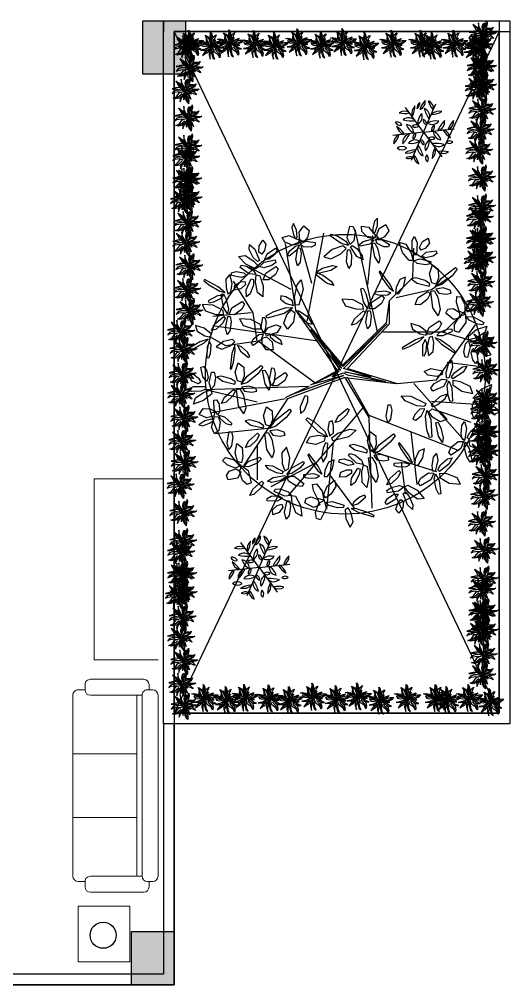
# Model space of a CAD drawing. Header units: millimetres. Extents: x 2508 to 2607, y 837 to 997.
# Drawn here: x 2561.47 to 2566.07, y 943.26 to 952.32 of the extents above; entities that cross this region are included whole.
import ezdxf

# ---------------------------------------------------------------- set-up
doc = ezdxf.new("R2010")
doc.units = ezdxf.units.MM
doc.layers.add('MOBILIARIO', color=181, linetype='Continuous', lineweight=9)
doc.layers.add('PLANTS', color=94, linetype='Continuous')
doc.layers.add('VENTANA', color=5, linetype='Continuous')

# ---------------------------------------------------------------- blocks, each defined once
blk = doc.blocks.new('cghk')
for p, q in [((-3.5359, -0.7947), (-3.5359, -0.8447)), ((-1.7859, -0.7447), (-3.4859, -0.7447)), ((-1.7359, -0.8447), (-1.7359, -0.7947)), ((-3.6367, -1.3791), (-3.6367, -0.8791)), ((-3.5367, -0.8291), (-3.5867, -0.8291)), ((-3.4867, -1.3791), (-3.4867, -0.8946)), ((-3.4859, -0.8947), (-1.7859, -0.8947)), ((-1.7867, -0.8947), (-1.7867, -1.3791)), ((-1.6867, -0.8291), (-1.7367, -0.8291)), ((-1.6367, -1.3791), (-1.6367, -0.8791)), ((-3.4859, -0.9447), (-1.7867, -0.9447)), ((-2.9359, -1.5447), (-2.9359, -0.9447)), ((-2.3359, -1.5447), (-2.3359, -0.9447)), ((-3.5867, -1.4291), (-3.5367, -1.4291)), ((-3.5359, -1.4291), (-3.5359, -1.4947)), ((-1.7367, -1.4291), (-1.6867, -1.4291)), ((-1.7359, -1.4947), (-1.7359, -1.4291)), ((-3.3224, -1.5447), (-3.4859, -1.5447)), ((-2.7224, -1.5447), (-3.3631, -1.5447)), ((-2.1224, -1.5447), (-2.7631, -1.5447)), ((-1.7859, -1.5447), (-2.1631, -1.5447))]:
    blk.add_line(p, q)
for centre, start, end in [((-3.4859, -0.7947), 90, 180), ((-3.4859, -0.7947), 90, 180), ((-1.7859, -0.7947), 0, 90), ((-3.5867, -0.8791), 90, 180), ((-3.4859, -0.8447), 180, 270), ((-1.7859, -0.8447), 270, 0), ((-1.6867, -0.8791), 0, 90), ((-3.5867, -1.3791), 180, 270), ((-3.5367, -1.3791), 270, 0), ((-1.7367, -1.3791), 180, 270), ((-1.6867, -1.3791), 270, 0), ((-3.4859, -1.4947), 180, 270), ((-1.7859, -1.4947), 270, 0)]:
    blk.add_arc(centre, 0.05, start, end)
blk = doc.blocks.new('_LEAF1', base_point=(58.757, 29.333))
for p, q in [((58.514, 29.393), (58.666, 29.575)), ((58.666, 29.575), (58.939, 29.485)), ((58.939, 29.485), (58.939, 29.303)), ((58.606, 29.211), (58.514, 29.393)), ((58.939, 29.303), (58.817, 29.181)), ((58.817, 29.181), (58.606, 29.211))]:
    blk.add_line(p, q)
blk = doc.blocks.new('_H1', base_point=(54.696, 32.029))
for p, xscale, yscale, zscale, rotation in [((54.545, 32.393), -0.3940586972083011, 1.696902842596515, 0.3940586972083011, 11.88359707230165), ((54.394, 32.029), 1.727443358692213, 0.9103097157403468, 1.727443358692213, 343.6738936354017), ((54.937, 32.274), 0.9393259642756036, 1.696902842596522, 0.9393259642756036, 348.2808948833992), ((54.455, 31.635), -1.545687603003117, -0.485702163767499, 1.545687603003117, 43.07492863925732)]:
    blk.add_blockref('_LEAF1', p, dxfattribs=dict(xscale=xscale, yscale=yscale, zscale=zscale, rotation=rotation))
at = {"xscale": 1.515140417173015, "yscale": 0.6369113279592753, "zscale": 1.515140417173015}
blk.add_blockref('_LEAF1', (55.151, 31.878), dxfattribs=at)
blk = doc.blocks.new('_H4', base_point=(59.999, 32.878))
for p, xscale, yscale, zscale, rotation in [((59.787, 33.001), 0.6964758369263038, 2.485023334747559, 0.6964758369263038, 30.70465610075785), ((60.06, 33.272), 1.878651928551214, 0.575816716164617, 1.878651928551214, 273.0367053314555), ((60.483, 33.334), 0.636908824557608, 1.484599066610102, 0.636908824557608, 320.5535637719418), ((60.757, 32.939), 1.544160243711609, 0.6063640220619462, 1.544160243711609, 15.14254921127523), ((60.453, 32.605), 1.727443358692213, 0.6063640220619462, 1.727443358692213, 352.5500074369253)]:
    blk.add_blockref('_LEAF1', p, dxfattribs=dict(xscale=xscale, yscale=yscale, zscale=zscale, rotation=rotation))
blk = doc.blocks.new('_H5', base_point=(62.272, 31.394))
for p, xscale, yscale, zscale, rotation in [((62.365, 31.878), 0.8782315926153998, 2.121510394569366, 0.8782315926153998, 2.027330662343098), ((62.938, 31.878), 2.788958066288231, 0.575816716164617, 2.788958066288231, 41.2051949766964), ((61.817, 31.667), -1.93821894091991, 0.5452694102672915, 1.93821894091991, 161.5649836159353), ((62.424, 30.82), 2.575127765477518, 0.7881204921510374, 2.575127765477518, 103.2233358614235), ((62.817, 31.241), 0.5758144528974043, -1.696902842596522, 0.5758144528974043, 262.2070746669012)]:
    blk.add_blockref('_LEAF1', p, dxfattribs=dict(xscale=xscale, yscale=yscale, zscale=zscale, rotation=rotation))
blk = doc.blocks.new('_H2', base_point=(55.878, 33.03))
for p, xscale, yscale, zscale, rotation in [((55.484, 33.544), -2.423919195618517, 0.3329656342808676, 2.423919195618517, 304.6162862887426), ((56.091, 33.242), -0.6369088245576009, 2.090963088672041, 0.6369088245576009, 336.0195606201025)]:
    blk.add_blockref('_LEAF1', p, dxfattribs=dict(xscale=xscale, yscale=yscale, zscale=zscale, rotation=rotation))
at = {"xscale": -1.637329160493415, "yscale": 0.455154857870177, "zscale": 1.637329160493415}
blk.add_blockref('_LEAF1', (55.333, 32.969), dxfattribs=at)
blk = doc.blocks.new('_H6', base_point=(66.06, 31.576))
for p, xscale, yscale, zscale, rotation in [((65.998, 32.15), -0.7881173944166022, 2.57666525243954, 0.7881173944166022, 2.457547795809369), ((65.545, 31.788), 1.878651928551221, 0.5452694102672915, 1.878651928551221, 336.2489556574871), ((66.484, 31.878), 2.089427510778918, 0.5147221043699588, 2.089427510778918, 35.45160265640038), ((65.664, 31.394), -1.817557556891011, -0.5452694102672879, 1.817557556891011, 195.3712707835825), ((66.423, 31.272), 1.848104742721105, 0.8186677980483665, 1.848104742721105, 330.9234899051576)]:
    blk.add_blockref('_LEAF1', p, dxfattribs=dict(xscale=xscale, yscale=yscale, zscale=zscale, rotation=rotation))
blk = doc.blocks.new('_H3', base_point=(57.908, 33.15))
for p, xscale, yscale, zscale, rotation in [((57.878, 33.605), 0.7575702085865075, 2.121510394569363, 0.7575702085865075, 5.479650948518734), ((57.453, 33.301), 0.7575702085865075, 2.060415782774719, 0.7575702085865075, 246.1270025360199), ((58.484, 33.303), 1.878651928551214, 0.575816716164617, 1.878651928551214, 26.31077704539229), ((58.091, 32.695), 1.968766126750012, 1.000424268137465, 1.968766126750012, 291.9583774400813), ((57.575, 32.814), 1.484593231342913, 1.061518879932116, 1.484593231342913, 203.1850851585156)]:
    blk.add_blockref('_LEAF1', p, dxfattribs=dict(xscale=xscale, yscale=yscale, zscale=zscale, rotation=rotation))
blk = doc.blocks.new('arbol')
for p, q in [((2075.142, 1384.549), (2075.53, 1386.6)), ((2076.783, 1384.303), (2076.259, 1386.682)), ((2076.556, 1385.397), (2076.669, 1386.546)), ((2074.891, 1384.768), (2074.641, 1386.354)), ((2075.256, 1385.424), (2074.96, 1386.491)), ((2077.601, 1385.568), (2077.627, 1386.245)), ((2074.777, 1385.287), (2073.797, 1385.807)), ((2073.888, 1384.74), (2073.433, 1385.479)), ((2077.059, 1385.026), (2077.601, 1385.568)), ((2078.037, 1385.287), (2078.425, 1385.561)), ((2077.217, 1385.096), (2078.037, 1385.287)), ((2076.989, 1384.521), (2077.059, 1385.026)), ((2077.059, 1384.483), (2077.059, 1385.026)), ((2075.849, 1383.4), (2074.891, 1384.795)), ((2074.891, 1384.795), (2075.969, 1383.528)), ((2078.311, 1384.275), (2078.903, 1384.877)), ((2073.843, 1384.74), (2072.954, 1384.658)), ((2073.98, 1384.084), (2073.888, 1384.74)), ((2075.393, 1384.084), (2072.954, 1384.439)), ((2075.974, 1383.497), (2075.234, 1384.351)), ((2075.234, 1384.351), (2075.924, 1383.399)), ((2075.969, 1383.528), (2076.989, 1384.521)), ((2077.009, 1384.483), (2075.974, 1383.497)), ((2075.991, 1383.448), (2077.009, 1384.483)), ((2076.082, 1383.45), (2077.059, 1384.483)), ((2076.897, 1384.303), (2078.288, 1384.303)), ((2078.151, 1383.181), (2079.063, 1384.467)), ((2078.288, 1384.303), (2079.2, 1384.029)), ((2073.25, 1383.974), (2072.863, 1384.193)), ((2074.002, 1384.084), (2073.25, 1383.974)), ((2075.325, 1383.115), (2074.002, 1384.084)), ((2075.924, 1383.399), (2075.694, 1383.793)), ((2075.694, 1383.793), (2075.941, 1383.448)), ((2075.325, 1383.115), (2075.849, 1383.4)), ((2076.631, 1383.25), (2075.991, 1383.448)), ((2076.082, 1383.45), (2077.239, 1383.099)), ((2078.402, 1383.591), (2079.245, 1383.482)), ((2076.018, 1383.24), (2074.691, 1382.743)), ((2074.742, 1382.823), (2075.991, 1383.284)), ((2075.234, 1383.07), (2075.892, 1383.382)), ((2075.991, 1383.284), (2075.234, 1383.07)), ((2075.892, 1383.382), (2075.727, 1383.25)), ((2075.727, 1383.25), (2075.991, 1383.349)), ((2075.991, 1383.349), (2076.073, 1383.299)), ((2076.018, 1383.24), (2077.217, 1383.099)), ((2076.018, 1383.24), (2076.578, 1382.306)), ((2076.976, 1383.135), (2076.023, 1383.366)), ((2076.023, 1383.366), (2076.631, 1383.25)), ((2076.073, 1383.299), (2076.976, 1383.135)), ((2076.073, 1383.25), (2076.599, 1382.33)), ((2077.239, 1383.099), (2078.151, 1383.181)), ((2072.749, 1382.962), (2075.19, 1383.037)), ((2073.98, 1382.661), (2072.749, 1382.962)), ((2074.641, 1382.771), (2075.19, 1383.037)), ((2077.627, 1383.099), (2078.812, 1381.759)), ((2074.641, 1382.743), (2072.931, 1382.415)), ((2074.691, 1382.743), (2073.661, 1381.184)), ((2076.438, 1382.533), (2074.709, 1380.5)), ((2078.037, 1382.689), (2079.177, 1382.607)), ((2076.578, 1382.36), (2078.675, 1381.54)), ((2076.578, 1382.306), (2076.647, 1380.199)), ((2078.174, 1382.47), (2078.949, 1382.196)), ((2074.299, 1382.06), (2073.022, 1381.923)), ((2077.558, 1381.977), (2077.695, 1380.747)), ((2073.98, 1381.649), (2073.98, 1380.856)), ((2075.748, 1381.731), (2075.598, 1380.172)), ((2076.601, 1381.54), (2078.151, 1381.047)), ((2075.325, 1381.239), (2074.299, 1380.692)), ((2077.331, 1381.266), (2077.422, 1380.528)), ((2075.674, 1380.962), (2076.236, 1380.199))]:
    blk.add_line(p, q)
blk.add_circle((2076.033, 1383.313), 3.254)
for name, p, xscale, yscale, zscale, rotation in [('_H1', (2076.713, 1386.521), 0.5423317203148594, 0.5423317203148594, 0.5423317203148594, 335.9995910641885), ('_H6', (2076.122, 1386.323), 0.5423317203145205, 0.5423317203145205, 0.5423317203145205, 114.453758730451), ('_H4', (2073.969, 1385.897), 0.5423317203147217, 0.5423317203147217, 0.5423317203147217, 25.99880797570876), ('_LEAF1', (2076.756, 1386.167), 1.133162816393304, 0.279150124346927, 1.133162816393304, 105.4222238316301), ('_LEAF1', (2074.958, 1386.071), 0.9857191165996395, 0.2957168973053114, 0.9857191165996395, 85.34189195883648), ('_H4', (2073.936, 1385.535), 0.5423317203146676, 0.5423317203146676, 0.5423317203146676, 159.4820373343171), ('_LEAF1', (2075.578, 1385.76), 1.133162816393169, 0.2791501243469269, 1.133162816393169, 197.0023472828383), ('_H2', (2073.263, 1385.205), 0.5423317203147887, 0.5423317203147887, 0.5423317203147887, 24.61518218601318), ('_LEAF1', (2074.323, 1385.648), 1.002285824441613, 0.4439895152819702, 1.002285824441613, 40.89411108039963), ('_H5', (2074.889, 1384.862), 0.5423317203146393, 0.5423317203146393, 0.5423317203146393, 158.0722614713078), ('_LEAF1', (2075.545, 1385.548), 1.133162816393576, 0.2791501243469271, 1.133162816393576, 145.2915804259742), ('_H6', (2076.566, 1384.844), 0.5423317203146294, 0.5423317203146294, 0.5423317203146294, 69.97062117526869), ('_H6', (2073.312, 1384.713), 0.5423317203148131, 0.5423317203148131, 0.5423317203148131, 69.1765659681444), ('_LEAF1', (2077.857, 1385.072), 1.002285824441613, 0.4439895152819702, 1.002285824441613, 40.89411108039963), ('_H3', (2078.8, 1384.729), 0.5423317203146264, 0.5423317203146264, 0.5423317203146264, 310.7820573980386), ('_H1', (2074.199, 1384.236), 0.5423317203144372, 0.5423317203144372, 0.5423317203144372, 223.4393057302086), ('_LEAF1', (2073.88, 1384.46), -0.4274210623238127, 1.397407299030391, 0.4274210623238422, 72.42816897108895), ('_H2', (2077.88, 1384.202), 0.5423317203148205, 0.5423317203148205, 0.5423317203148205, 83.94950822944645), ('_LEAF1', (2078.12, 1384.383), 1.002285824441613, 0.4439895152819702, 1.002285824441613, 40.89411108039963), ('_H2', (2072.868, 1384.154), 0.5423317203147581, 0.5423317203147581, 0.5423317203147581, 83.64810089338248), ('_H2', (2078.095, 1384.17), 0.5423317203148964, 0.5423317203148964, 0.5423317203148964, 199.4312205771385), ('_H4', (2078.998, 1384.121), 0.5423317203147632, 0.5423317203147632, 0.5423317203147632, 270), ('_H2', (2073.459, 1384.022), 0.5423317203145841, 0.5423317203145841, 0.5423317203145841, 135.7819653615395), ('_H6', (2078.422, 1383.168), 0.5423317203147636, 0.5423317203147636, 0.5423317203147636, 241.7205313804174), ('_H4', (2072.818, 1382.937), 0.5423317203146863, 0.5423317203146863, 0.5423317203146863, 92.25636340956937), ('_LEAF1', (2074.206, 1383.21), 1.133162816393304, 0.279150124346927, 1.133162816393304, 105.4222238316301), ('_LEAF1', (2074.35, 1383.278), 0.9857191165996395, 0.2957168973053114, 0.9857191165996395, 85.34189195883648), ('_LEAF1', (2078.104, 1383.335), 1.002285824441774, 0.4439895152819701, 1.002285824441774, 355.9332608477746), ('_LEAF1', (2074.537, 1383.18), 1.002285824441613, 0.4439895152819702, 1.002285824441613, 40.89411108039963), ('_H5', (2077.946, 1382.56), 0.5423317203146664, 0.5423317203146664, 0.5423317203146664, 236.1016171761885), ('_LEAF1', (2073.34, 1382.796), 1.01885253228357, 0.2957168973053115, 1.01885253228357, 46.21957683273027), ('_H4', (2079.146, 1382.724), 0.5423317203145079, 0.5423317203145079, 0.5423317203145079, 277.9763770393977), ('_H1', (2073.015, 1382.314), 0.5423317203145945, 0.5423317203145945, 0.5423317203145945, 100.3022395972166), ('_LEAF1', (2075.089, 1382.627), 1.018852532283435, 0.2957168973053114, 1.018852532283435, 72.3160385862223), ('_LEAF1', (2075.984, 1382.354), 1.01885253228357, 0.2957168973053115, 1.01885253228357, 46.21957683273027), ('_LEAF1', (2077.062, 1382.421), 0.9857191165996395, 0.2957168973053114, 0.9857191165996395, 85.34189195883648), ('_H5', (2075.661, 1381.788), 0.542331720314654, 0.542331720314654, 0.542331720314654, 97.62849818254873), ('_H6', (2078.8, 1381.738), 0.5423317203148472, 0.5423317203148472, 0.5423317203148472, 251.5733710207205), ('_LEAF1', (2078.234, 1381.993), 1.133162816393304, 0.279150124346927, 1.133162816393304, 105.4222238316301), ('_LEAF1', (2073.364, 1381.798), 0.9857191165996395, 0.2957168973053114, 0.9857191165996395, 85.34189195883648), ('_LEAF1', (2073.897, 1381.777), 1.01885253228357, 0.2957168973053115, 1.01885253228357, 46.21957683273027), ('_H6', (2078.11, 1380.998), 0.5423317203146574, 0.5423317203146574, 0.5423317203146574, 247.0264571864476), ('_H4', (2076.418, 1381.114), 0.5423317203145028, 0.5423317203145028, 0.5423317203145028, 151.4869598675874), ('_H3', (2075.514, 1380.391), 0.5423317203145197, 0.5423317203145197, 0.5423317203145197, 321.2025904984596), ('_H4', (2077.453, 1380.604), 0.5423317203147814, 0.5423317203147814, 0.5423317203147814, 202.5727489174658), ('_LEAF1', (2077.184, 1380.906), 1.01885253228357, 0.2957168973053115, 1.01885253228357, 46.21957683273027), ('_LEAF1', (2073.996, 1380.659), 1.01885253228357, 0.2957168973053115, 1.01885253228357, 46.21957683273027), ('_H4', (2074.775, 1380.39), 0.5423317203142748, 0.5423317203142748, 0.5423317203142748, 169.9999999999943), ('_H2', (2076.138, 1380.193), 0.5423317203145706, 0.5423317203145706, 0.5423317203145706, 216.5174468434923)]:
    blk.add_blockref(name, p, dxfattribs=dict(xscale=xscale, yscale=yscale, zscale=zscale, rotation=rotation))
at = {"xscale": 0.5423317203144505, "yscale": 0.5423317203144505, "zscale": 0.5423317203144505}
for name, p in [('_H1', (2074.939, 1386.406)), ('_H4', (2077.6, 1386.061)), ('_H2', (2077.174, 1385.223)), ('_H5', (2078.061, 1385.321)), ('_H5', (2073.541, 1383.038)), ('_H5', (2074.199, 1382.018)), ('_H5', (2076.614, 1381.443)), ('_H3', (2073.591, 1381.179)), ('_H6', (2074.676, 1380.966)), ('_H2', (2077.617, 1381.228)), ('_H2', (2075.514, 1380.966))]:
    blk.add_blockref(name, p, dxfattribs=at)
blk = doc.blocks.new('TREE12')
at = {"color": 0, "linetype": 'ByBlock'}
for points in [[(-134, 236), (-180, 390), (-365, 593), (-309, 457), (-288, 341), (-157, 155)], [(0, 0), (-22, 197), (-88, 397), (-78, 628), (-127, 404), (-134, 176), (-74, 50), (0, 0)], [(0, 0), (34, 190), (122, 351), (304, 520), (353, 611), (343, 488), (276, 344), (178, 187), (0, 0)], [(87, 286), (153, 492), (234, 537), (118, 516), (52, 383), (39, 199)], [(-151, 78), (-358, 127), (-569, 120), (-677, 26), (-544, 61), (-337, 47), (-199, -8)], [(0, 0), (-173, -160), (-376, -276), (-562, -276), (-674, -220), (-509, -185), (-327, -24), (-155, -3), (0, 0)], [(-106, 106), (-232, 225), (-404, 267), (-628, 257), (-418, 215), (-236, 117), (0, 0)], [(0, 0), (266, 36), (448, 8), (613, -48), (690, -52), (578, -94), (371, -90), (196, -76), (94, -48), (0, 0)], [(0, 0), (0, -171), (41, -307), (59, -490), (13, -661)], [(595, 239), (483, 113), (357, 61), (82, 11)], [(184, 160), (300, 216), (466, 211), (305, 259), (231, 252)], [(-262, -211), (-349, -311), (-384, -461), (-292, -325), (-138, -194), (-59, -79)], [(-60, -80), (-167, -277), (-177, -413), (-133, -288), (-82, -205)], [(-11, -20), (132, -195), (164, -458), (39, -300)], [(165, -74), (178, -100), (258, -219), (148, -134), (31, -81)], [(332, -83), (406, -136), (476, -255), (490, -311), (409, -244), (262, -136), (132, -59)]]:
    blk.add_lwpolyline(points, dxfattribs=at)
at = {"linetype": 'ByBlock'}
for points in [[(73, 127), (171, 316), (301, 450), (332, 520)], [(-162, 215), (-208, 362), (-295, 481)], [(-32, 50), (-67, 162), (-92, 323)], [(164, 155), (297, 190), (434, 183), (595, 239), (480, 141), (371, 99), (171, 75), (90, 71)], [(-621, -227), (-442, -220), (-194, -87)], [(-18, -115), (-36, -272), (-29, -427), (3, -560)], [(38, -136), (94, -230), (129, -377)], [(146, -24), (336, -34), (529, -59), (606, -69)]]:
    blk.add_lwpolyline(points, dxfattribs=at)
at = {"color": 0, "linetype": 'ByBlock'}
blk.add_arc((503, -321), 596, 149.6051, 214.7777, dxfattribs=at)
blk = doc.blocks.new('fsfsff')
for q in [(109.458, 59.112), (110.301, 58.839), (108.8, 58.519), (108.984, 57.652), (110.485, 57.972), (109.827, 57.379)]:
    blk.add_line((109.642, 58.245), q)
for centre, radius, start, end in [((109.676, 58.94), 0.21, 102.2233, 159.8114), ((109.413, 59.242), 0.24, 286.0238, 336.0109), ((109.215, 58.883), 0.161, 181.7015, 259.7406), ((109.05, 58.741), 0.137, 352.8639, 88.5782), ((109.277, 58.825), 0.249, 29.75, 102.0497), ((109.602, 59.523), 0.591, 230.3878, 259.0632), ((109.874, 58.692), 0.372, 113.3521, 160.9965), ((109.143, 59.304), 0.643, 308.197, 335.0866), ((109.962, 58.862), 0.196, 80.709, 169.1064), ((109.774, 59.13), 0.232, 268.6571, 341.1583), ((111.344, 58.71), 1.417, 173.8113, 187.5003), ((109.762, 58.685), 0.248, 317.2702, 45.7188), ((110.729, 58.92), 0.591, 170.3878, 199.0632), ((109.962, 58.852), 0.249, 329.75, 42.0497), ((109.371, 58.669), 0.372, 173.3521, 220.9965), ((108.476, 58.343), 0.643, 8.197, 35.0866), ((109.321, 58.569), 0.248, 17.2702, 105.7188), ((110.09, 59.951), 1.417, 233.8113, 247.5003), ((109.752, 58.611), 0.472, 175.1527, 215.9348), ((109.156, 58.445), 0.241, 332.4729, 58.6145), ((110.014, 58.333), 0.472, 115.1527, 155.9348), ((109.572, 58.766), 0.241, 272.4729, 358.6145), ((109.891, 58.509), 0.134, 146.5427, 234.4723), ((109.686, 58.47), 0.146, 330.9077, 50.1073), ((110.31, 59.207), 0.643, 248.197, 275.0866), ((110.145, 58.268), 0.372, 53.3521, 100.9965), ((108.97, 58.215), 0.249, 89.75, 162.0497), ((108.528, 58.845), 0.591, 290.3878, 319.0632), ((109.202, 58.129), 0.248, 77.2702, 165.7188), ((108.389, 59.486), 1.417, 293.8113, 307.5003), ((109.426, 58.17), 0.146, 90.9077, 170.1073), ((109.29, 58.329), 0.134, 266.5427, 354.4723), ((109.469, 58.395), 0.146, 30.9077, 110.1073), ((109.539, 58.593), 0.134, 206.5427, 294.4723), ((109.904, 57.967), 0.472, 55.1527, 95.9348), ((110.059, 58.566), 0.241, 212.4729, 298.6145), ((109.995, 58.161), 0.134, 86.5427, 174.4723), ((109.859, 58.32), 0.146, 270.9077, 350.1073), ((110.083, 58.362), 0.248, 257.2702, 345.7188), ((110.896, 57.005), 1.417, 113.8113, 127.5003), ((110.392, 58.347), 0.161, 61.7015, 139.7406), ((110.351, 58.56), 0.137, 232.8639, 328.5782), ((108.941, 57.96), 0.146, 90.9077, 170.1073), ((108.805, 58.119), 0.134, 266.5427, 354.4723), ((109.226, 57.924), 0.241, 32.4729, 118.6145), ((109.381, 58.523), 0.472, 235.1527, 275.9348), ((109.599, 58.02), 0.146, 150.9077, 230.1073), ((109.393, 57.982), 0.134, 326.5427, 54.4723), ((109.746, 57.898), 0.134, 26.5427, 114.4723), ((109.816, 58.095), 0.146, 210.9077, 290.1073), ((110.129, 58.046), 0.241, 152.4729, 238.6145), ((109.532, 57.88), 0.472, 355.1527, 35.9348), ((110.809, 58.148), 0.643, 188.197, 215.0866), ((109.914, 57.822), 0.372, 353.3521, 40.9965), ((110.742, 57.646), 0.591, 110.3878, 139.0632), ((110.3, 58.276), 0.249, 269.75, 342.0497), ((108.975, 57.283), 0.643, 68.197, 95.0866), ((109.14, 58.222), 0.372, 233.3521, 280.9965), ((109.323, 57.639), 0.249, 149.75, 222.0497), ((108.556, 57.571), 0.591, 350.3878, 19.0632), ((109.523, 57.805), 0.248, 137.2702, 225.7188), ((107.941, 57.78), 1.417, 353.8113, 7.5003), ((109.271, 58.158), 0.472, 295.1527, 335.9348), ((109.713, 57.724), 0.241, 92.4729, 178.6145), ((109.964, 57.922), 0.248, 197.2702, 285.7188), ((109.195, 56.54), 1.417, 53.8113, 67.5003), ((110.318, 57.648), 0.249, 149.75, 222.0497), ((109.551, 57.58), 0.591, 350.3878, 19.0632), ((110.421, 57.754), 0.24, 166.0238, 216.0109), ((110.027, 57.678), 0.21, 342.2233, 39.8114), ((110.142, 57.186), 0.643, 128.197, 155.0866), ((109.411, 57.799), 0.372, 293.3521, 340.9965), ((110.005, 57.678), 0.249, 209.75, 282.0497), ((109.681, 56.98), 0.591, 50.3878, 79.0632)]:
    blk.add_arc(centre, radius, start, end)

msp = doc.modelspace()

# ---------------------------------------------------------------- hatches: boundary and pattern name
msp.add_hatch(color=256).paths.add_polyline_path([(2562.9195, 943.7554), (2562.9195, 943.2554), (2562.5195, 943.2554), (2562.5195, 943.7554)])
at = {"layer": 'PLANTS'}
msp.add_hatch(color=256, dxfattribs=at).paths.add_polyline_path([(2563.0265, 952.307), (2563.0265, 951.807), (2562.6265, 951.807), (2562.6265, 952.307)])

# ---------------------------------------------------------------- linework, layer by layer
for p, q in [((2562.819, 952.3054), (2562.819, 952.2054)), ((2565.969, 952.3054), (2565.969, 945.8054)), ((2566.069, 952.3054), (2566.069, 945.7054)), ((2562.9195, 945.8065), (2562.9195, 943.2554)), ((2562.9195, 945.7054), (2562.819, 945.7054)), ((2562.819, 945.7054), (2562.819, 943.3554)), ((2562.819, 943.3554), (2556.819, 943.3554)), ((2562.9195, 943.2554), (2556.819, 943.2554))]:
    msp.add_line(p, q)
for points in [[(2562.819, 952.3054), (2566.069, 952.3054)], [(2566.069, 945.7054), (2562.819, 945.7054), (2562.819, 952.3054)], [(2562.919, 952.2054), (2566.069, 952.2054)], [(2565.969, 945.8054), (2562.919, 945.8054), (2562.919, 952.2054)], [(2562.9195, 943.7554), (2562.9195, 943.2554), (2562.5195, 943.2554), (2562.5195, 943.7554), (2562.9195, 943.7554)]]:
    msp.add_lwpolyline(points)
for points in [[(2562.819, 952.3054), (2566.069, 952.3054), (2566.069, 945.7054), (2562.819, 945.7054)], [(2565.969, 945.8054), (2562.919, 945.8054), (2562.919, 952.2054), (2565.969, 952.2054)]]:
    msp.add_lwpolyline(points, close=True)
at = {"color": 3}
msp.add_lwpolyline([(2554.919, 943.2554), (2562.9195, 943.2554), (2562.9195, 945.7054), (2562.819, 945.7054), (2562.819, 943.3554), (2558.869, 943.3554)], dxfattribs=at)
msp.add_circle((2562.2537, 943.7195), 0.1224)
at = {"layer": 'MOBILIARIO', "color": 3, "lineweight": 0}
msp.add_line((2562.169, 948.0054), (2562.819, 948.0054), dxfattribs=at)
at = {"layer": 'MOBILIARIO'}
msp.add_lwpolyline([(2562.769, 946.3054), (2562.169, 946.3054), (2562.169, 948.0054)], dxfattribs=at)
msp.add_lwpolyline([(2562.5047, 943.4688), (2562.0202, 943.4688), (2562.0202, 943.9935), (2562.5047, 943.9935)], close=True, dxfattribs=at)
at = {"layer": 'PLANTS'}
for p, q in [((2565.969, 952.2054), (2562.919, 945.8054)), ((2565.969, 945.8054), (2562.919, 952.2054))]:
    msp.add_line(p, q, dxfattribs=at)
msp.add_lwpolyline([(2563.0265, 952.307), (2563.0265, 951.807), (2562.6265, 951.807), (2562.6265, 952.307), (2563.0265, 952.307)], dxfattribs=at)
at = {"layer": 'VENTANA'}
for points in [[(2566.069, 945.7054), (2562.819, 945.7054), (2562.819, 952.3054), (2566.069, 952.3054)], [(2565.969, 952.2054), (2562.9195, 952.2054), (2562.9195, 945.8054), (2565.969, 945.8054)]]:
    msp.add_lwpolyline(points, close=True, dxfattribs=at)

# ---------------------------------------------------------------- block references
at = {"layer": 'MOBILIARIO', "ltscale": 0.3, "xscale": -1, "rotation": 270}
msp.add_blockref('cghk', (2563.5136, 947.7602), dxfattribs=at)
at = {"layer": 'PLANTS'}
for name, p, xscale, yscale, zscale, rotation in [('TREE12', (2565.8155, 952.1775), 0.0001876019412160044, 0.0001876019412160044, 0.0001876019412160044, 12.79630870893016), ('TREE12', (2563.0421, 952.0581), 0.0001876019412160044, 0.0001876019412160044, 0.0001876019412160044, 12.79630870893016), ('TREE12', (2563.0742, 952.0923), 0.0001876019412160044, 0.0001876019412160044, 0.0001876019412160044, 102.7963087089302), ('TREE12', (2563.2794, 952.0728), 0.0001876019412160044, 0.0001876019412160044, 0.0001876019412160044, 102.7963087089302), ('TREE12', (2563.4527, 952.0944), 0.0001876019412160044, 0.0001876019412160044, 0.0001876019412160044, 102.7963087089302), ('TREE12', (2563.6813, 952.0871), 0.0001876019412160044, 0.0001876019412160044, 0.0001876019412160044, 102.7963087089302), ('TREE12', (2563.8721, 952.0728), 0.0001876019412160044, 0.0001876019412160044, 0.0001876019412160044, 102.7963087089302), ('TREE12', (2564.0919, 952.1025), 0.0001876019412160044, 0.0001876019412160044, 0.0001876019412160044, 102.7963087089302), ('TREE12', (2564.3109, 952.0829), 0.0001876019412160044, 0.0001876019412160044, 0.0001876019412160044, 102.7963087089302), ('TREE12', (2564.5125, 952.1064), 0.0001876019412160044, 0.0001876019412160044, 0.0001876019412160044, 102.7963087089302), ('TREE12', (2564.7217, 952.0674), 0.0001876019412160044, 0.0001876019412160044, 0.0001876019412160044, 102.7963087089302), ('TREE12', (2564.9764, 952.0923), 0.0001876019412160044, 0.0001876019412160044, 0.0001876019412160044, 102.7963087089302), ('TREE12', (2565.2486, 952.0923), 0.0001876019412160044, 0.0001876019412160044, 0.0001876019412160044, 102.7963087089302), ('TREE12', (2565.351, 952.0728), 0.0001876019412160044, 0.0001876019412160044, 0.0001876019412160044, 102.7963087089302), ('TREE12', (2565.5567, 952.0923), 0.0001876019412160044, 0.0001876019412160044, 0.0001876019412160044, 102.7963087089302), ('TREE12', (2565.7548, 952.0525), 0.0001876019412160044, 0.0001876019412160044, 0.0001876019412160044, 102.7963087089302), ('TREE12', (2565.796, 952.0752), 0.0001876019412160044, 0.0001876019412160044, 0.0001876019412160044, 12.79630870893016), ('TREE12', (2563.0656, 951.8565), 0.0001876019412160044, 0.0001876019412160044, 0.0001876019412160044, 12.79630870893016), ('TREE12', (2565.7961, 951.8649), 0.0001876019412160044, 0.0001876019412160044, 0.0001876019412160044, 12.79630870893016), ('TREE12', (2565.8155, 951.8695), 0.0001876019412160044, 0.0001876019412160044, 0.0001876019412160044, 12.79630870893016), ('TREE12', (2565.7757, 951.6714), 0.0001876019412160044, 0.0001876019412160044, 0.0001876019412160044, 12.79630870893016), ('TREE12', (2565.8176, 951.6916), 0.0001876019412160044, 0.0001876019412160044, 0.0001876019412160044, 12.79630870893016), ('TREE12', (2563.0266, 951.6473), 0.0001876019412160044, 0.0001876019412160044, 0.0001876019412160044, 12.79630870893016), ('fsfsff', (2605.4604, 945.8702), 0.326683603666701, 0.326683603666701, 0.326683603666701, 144.3829994502869), ('TREE12', (2565.8103, 951.463), 0.0001876019412160044, 0.0001876019412160044, 0.0001876019412160044, 12.79630870893016), ('TREE12', (2563.0514, 951.3926), 0.0001876019412160044, 0.0001876019412160044, 0.0001876019412160044, 12.79630870893016), ('TREE12', (2565.796, 951.2722), 0.0001876019412160044, 0.0001876019412160044, 0.0001876019412160044, 12.79630870893016), ('TREE12', (2563.0514, 951.1203), 0.0001876019412160044, 0.0001876019412160044, 0.0001876019412160044, 12.79630870893016), ('TREE12', (2565.7826, 951.0829), 0.0001876019412160044, 0.0001876019412160044, 0.0001876019412160044, 12.79630870893016), ('TREE12', (2563.032, 951.018), 0.0001876019412160044, 0.0001876019412160044, 0.0001876019412160044, 12.79630870893016), ('TREE12', (2563.032, 950.8077), 0.0001876019412160044, 0.0001876019412160044, 0.0001876019412160044, 12.79630870893016), ('TREE12', (2563.0514, 950.8123), 0.0001876019412160044, 0.0001876019412160044, 0.0001876019412160044, 12.79630870893016), ('TREE12', (2565.8074, 950.8282), 0.0001876019412160044, 0.0001876019412160044, 0.0001876019412160044, 12.79630870893016), ('TREE12', (2563.0116, 950.6141), 0.0001876019412160044, 0.0001876019412160044, 0.0001876019412160044, 12.79630870893016), ('TREE12', (2563.0536, 950.6344), 0.0001876019412160044, 0.0001876019412160044, 0.0001876019412160044, 12.79630870893016), ('TREE12', (2565.8074, 950.556), 0.0001876019412160044, 0.0001876019412160044, 0.0001876019412160044, 12.79630870893016), ('TREE12', (2563.0463, 950.4058), 0.0001876019412160044, 0.0001876019412160044, 0.0001876019412160044, 12.79630870893016), ('TREE12', (2565.788, 950.4536), 0.0001876019412160044, 0.0001876019412160044, 0.0001876019412160044, 12.79630870893016), ('TREE12', (2565.788, 950.2434), 0.0001876019412160044, 0.0001876019412160044, 0.0001876019412160044, 12.79630870893016), ('TREE12', (2565.8074, 950.248), 0.0001876019412160044, 0.0001876019412160044, 0.0001876019412160044, 12.79630870893016), ('TREE12', (2563.032, 950.215), 0.0001876019412160044, 0.0001876019412160044, 0.0001876019412160044, 12.79630870893016), ('TREE12', (2565.7676, 950.0498), 0.0001876019412160044, 0.0001876019412160044, 0.0001876019412160044, 12.79630870893016), ('TREE12', (2565.8096, 950.07), 0.0001876019412160044, 0.0001876019412160044, 0.0001876019412160044, 12.79630870893016), ('TREE12', (2563.0616, 949.9952), 0.0001876019412160044, 0.0001876019412160044, 0.0001876019412160044, 12.79630870893016), ('TREE12', (2563.0421, 949.7762), 0.0001876019412160044, 0.0001876019412160044, 0.0001876019412160044, 12.79630870893016), ('TREE12', (2565.8023, 949.8414), 0.0001876019412160044, 0.0001876019412160044, 0.0001876019412160044, 12.79630870893016), ('TREE12', (2565.788, 949.6506), 0.0001876019412160044, 0.0001876019412160044, 0.0001876019412160044, 12.79630870893016), ('TREE12', (2563.0656, 949.5746), 0.0001876019412160044, 0.0001876019412160044, 0.0001876019412160044, 12.79630870893016), ('TREE12', (2562.9849, 949.3827), 0.0001876019412160044, 0.0001876019412160044, 0.0001876019412160044, 12.79630870893016), ('TREE12', (2565.8226, 949.2706), 0.0001876019412160044, 0.0001876019412160044, 0.0001876019412160044, 12.79630870893016), ('TREE12', (2563.0065, 949.2094), 0.0001876019412160044, 0.0001876019412160044, 0.0001876019412160044, 12.79630870893016), ('TREE12', (2562.9992, 948.9808), 0.0001876019412160044, 0.0001876019412160044, 0.0001876019412160044, 12.79630870893016), ('TREE12', (2565.8474, 949.0159), 0.0001876019412160044, 0.0001876019412160044, 0.0001876019412160044, 12.79630870893016), ('TREE12', (2562.9849, 948.79), 0.0001876019412160044, 0.0001876019412160044, 0.0001876019412160044, 12.79630870893016), ('TREE12', (2565.8474, 948.7436), 0.0001876019412160044, 0.0001876019412160044, 0.0001876019412160044, 12.79630870893016), ('TREE12', (2565.828, 948.6413), 0.0001876019412160044, 0.0001876019412160044, 0.0001876019412160044, 12.79630870893016), ('TREE12', (2563.0146, 948.5702), 0.0001876019412160044, 0.0001876019412160044, 0.0001876019412160044, 12.79630870893016), ('TREE12', (2565.828, 948.431), 0.0001876019412160044, 0.0001876019412160044, 0.0001876019412160044, 12.79630870893016), ('TREE12', (2565.8474, 948.4356), 0.0001876019412160044, 0.0001876019412160044, 0.0001876019412160044, 12.79630870893016), ('TREE12', (2562.995, 948.3512), 0.0001876019412160044, 0.0001876019412160044, 0.0001876019412160044, 12.79630870893016), ('TREE12', (2565.8076, 948.2374), 0.0001876019412160044, 0.0001876019412160044, 0.0001876019412160044, 12.79630870893016), ('TREE12', (2565.8496, 948.2577), 0.0001876019412160044, 0.0001876019412160044, 0.0001876019412160044, 12.79630870893016), ('TREE12', (2563.0185, 948.1496), 0.0001876019412160044, 0.0001876019412160044, 0.0001876019412160044, 12.79630870893016), ('TREE12', (2565.8423, 948.0291), 0.0001876019412160044, 0.0001876019412160044, 0.0001876019412160044, 12.79630870893016), ('TREE12', (2562.9795, 947.9404), 0.0001876019412160044, 0.0001876019412160044, 0.0001876019412160044, 12.79630870893016), ('TREE12', (2565.828, 947.8383), 0.0001876019412160044, 0.0001876019412160044, 0.0001876019412160044, 12.79630870893016), ('TREE12', (2563.0043, 947.6857), 0.0001876019412160044, 0.0001876019412160044, 0.0001876019412160044, 12.79630870893016), ('TREE12', (2565.8066, 947.5878), 0.0001876019412160044, 0.0001876019412160044, 0.0001876019412160044, 12.79630870893016), ('TREE12', (2563.0043, 947.4135), 0.0001876019412160044, 0.0001876019412160044, 0.0001876019412160044, 12.79630870893016), ('fsfsff', (2603.9156, 941.7825), 0.326683603666701, 0.326683603666701, 0.326683603666701, 144.3829994502869), ('TREE12', (2565.8314, 947.3331), 0.0001876019412160044, 0.0001876019412160044, 0.0001876019412160044, 12.79630870893016), ('TREE12', (2562.9849, 947.3111), 0.0001876019412160044, 0.0001876019412160044, 0.0001876019412160044, 12.79630870893016), ('TREE12', (2562.9849, 947.1008), 0.0001876019412160044, 0.0001876019412160044, 0.0001876019412160044, 12.79630870893016), ('TREE12', (2563.0043, 947.1055), 0.0001876019412160044, 0.0001876019412160044, 0.0001876019412160044, 12.79630870893016), ('TREE12', (2565.8314, 947.0609), 0.0001876019412160044, 0.0001876019412160044, 0.0001876019412160044, 12.79630870893016), ('TREE12', (2565.812, 946.9585), 0.0001876019412160044, 0.0001876019412160044, 0.0001876019412160044, 12.79630870893016), ('TREE12', (2562.9645, 946.9073), 0.0001876019412160044, 0.0001876019412160044, 0.0001876019412160044, 12.79630870893016), ('TREE12', (2563.0065, 946.9275), 0.0001876019412160044, 0.0001876019412160044, 0.0001876019412160044, 12.79630870893016), ('TREE12', (2562.9992, 946.6989), 0.0001876019412160044, 0.0001876019412160044, 0.0001876019412160044, 12.79630870893016), ('TREE12', (2565.812, 946.7482), 0.0001876019412160044, 0.0001876019412160044, 0.0001876019412160044, 12.79630870893016), ('TREE12', (2565.8314, 946.7529), 0.0001876019412160044, 0.0001876019412160044, 0.0001876019412160044, 12.79630870893016), ('TREE12', (2562.9849, 946.5081), 0.0001876019412160044, 0.0001876019412160044, 0.0001876019412160044, 12.79630870893016), ('TREE12', (2565.7916, 946.5547), 0.0001876019412160044, 0.0001876019412160044, 0.0001876019412160044, 12.79630870893016), ('TREE12', (2565.8336, 946.5749), 0.0001876019412160044, 0.0001876019412160044, 0.0001876019412160044, 12.79630870893016), ('TREE12', (2565.8263, 946.3463), 0.0001876019412160044, 0.0001876019412160044, 0.0001876019412160044, 12.79630870893016), ('TREE12', (2563.0146, 946.2883), 0.0001876019412160044, 0.0001876019412160044, 0.0001876019412160044, 12.79630870893016), ('TREE12', (2565.8119, 946.1555), 0.0001876019412160044, 0.0001876019412160044, 0.0001876019412160044, 12.79630870893016), ('TREE12', (2562.995, 946.0693), 0.0001876019412160044, 0.0001876019412160044, 0.0001876019412160044, 12.79630870893016), ('TREE12', (2563.5918, 945.9492), 0.0001876019412160044, 0.0001876019412160044, 0.0001876019412160044, 102.7963087089302), ('TREE12', (2564.231, 945.9573), 0.0001876019412160044, 0.0001876019412160044, 0.0001876019412160044, 102.7963087089302), ('TREE12', (2564.6516, 945.9612), 0.0001876019412160044, 0.0001876019412160044, 0.0001876019412160044, 102.7963087089302), ('TREE12', (2563.0185, 945.8677), 0.0001876019412160044, 0.0001876019412160044, 0.0001876019412160044, 12.79630870893016), ('TREE12', (2563.2132, 945.947), 0.0001876019412160044, 0.0001876019412160044, 0.0001876019412160044, 102.7963087089302), ('TREE12', (2563.4184, 945.9276), 0.0001876019412160044, 0.0001876019412160044, 0.0001876019412160044, 102.7963087089302), ('TREE12', (2563.8204, 945.9419), 0.0001876019412160044, 0.0001876019412160044, 0.0001876019412160044, 102.7963087089302), ('TREE12', (2564.0112, 945.9276), 0.0001876019412160044, 0.0001876019412160044, 0.0001876019412160044, 102.7963087089302), ('TREE12', (2564.45, 945.9377), 0.0001876019412160044, 0.0001876019412160044, 0.0001876019412160044, 102.7963087089302), ('TREE12', (2564.8608, 945.9222), 0.0001876019412160044, 0.0001876019412160044, 0.0001876019412160044, 102.7963087089302), ('TREE12', (2565.1155, 945.947), 0.0001876019412160044, 0.0001876019412160044, 0.0001876019412160044, 102.7963087089302), ('TREE12', (2565.3877, 945.947), 0.0001876019412160044, 0.0001876019412160044, 0.0001876019412160044, 102.7963087089302), ('TREE12', (2565.4901, 945.9276), 0.0001876019412160044, 0.0001876019412160044, 0.0001876019412160044, 102.7963087089302), ('TREE12', (2565.6957, 945.947), 0.0001876019412160044, 0.0001876019412160044, 0.0001876019412160044, 102.7963087089302), ('TREE12', (2565.8939, 945.9072), 0.0001876019412160044, 0.0001876019412160044, 0.0001876019412160044, 102.7963087089302)]:
    msp.add_blockref(name, p, dxfattribs=dict(at, xscale=xscale, yscale=yscale, zscale=zscale, rotation=rotation))
at = {"layer": 'PLANTS', "xscale": 0.4034834375102933, "yscale": 0.4034834375102933, "zscale": 0.4034834375102933}
msp.add_blockref('arbol', (1726.8817, 390.844), dxfattribs=at)

doc.saveas('drawing.dxf')
